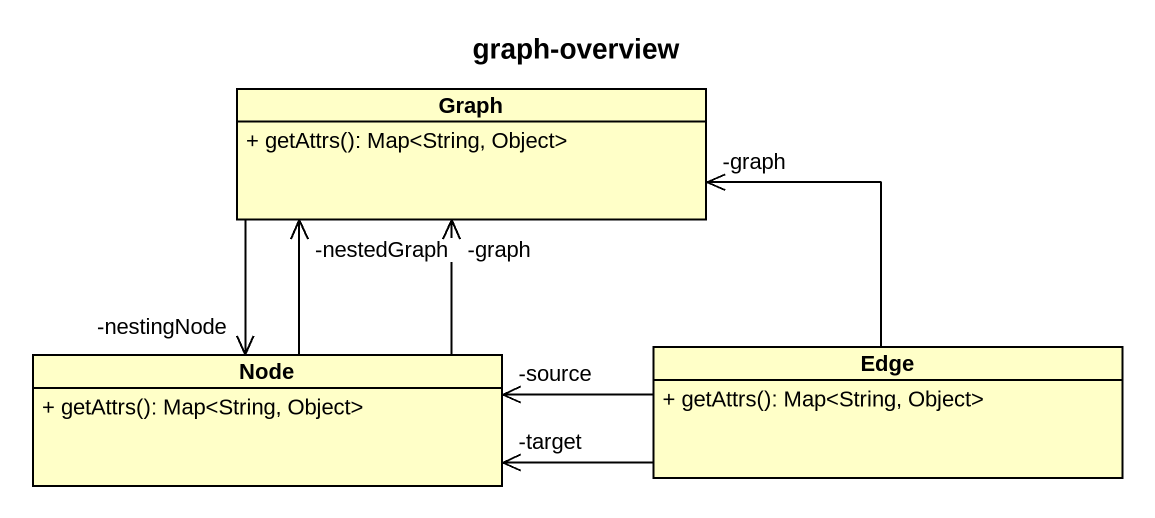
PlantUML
@startuml
title graph-overview
hide circle
hide empty members
skinparam classAttributeIconSize 0
class Graph #FFFFC8 {
  + getAttrs(): Map<String, Object>
}
class "Node" as Node_ #FFFFC8 {
  + getAttrs(): Map<String, Object>
}
class Edge #FFFFC8 {
  + getAttrs(): Map<String, Object>
}
Graph --> "-nestingNode" Node_
Node_ -up-> "-graph" Graph
Node_ -up-> "-nestedGraph" Graph
Edge -up-> "-graph" Graph
Edge -left-> "-source" Node_
Edge -left-> "-target" Node_
@enduml
